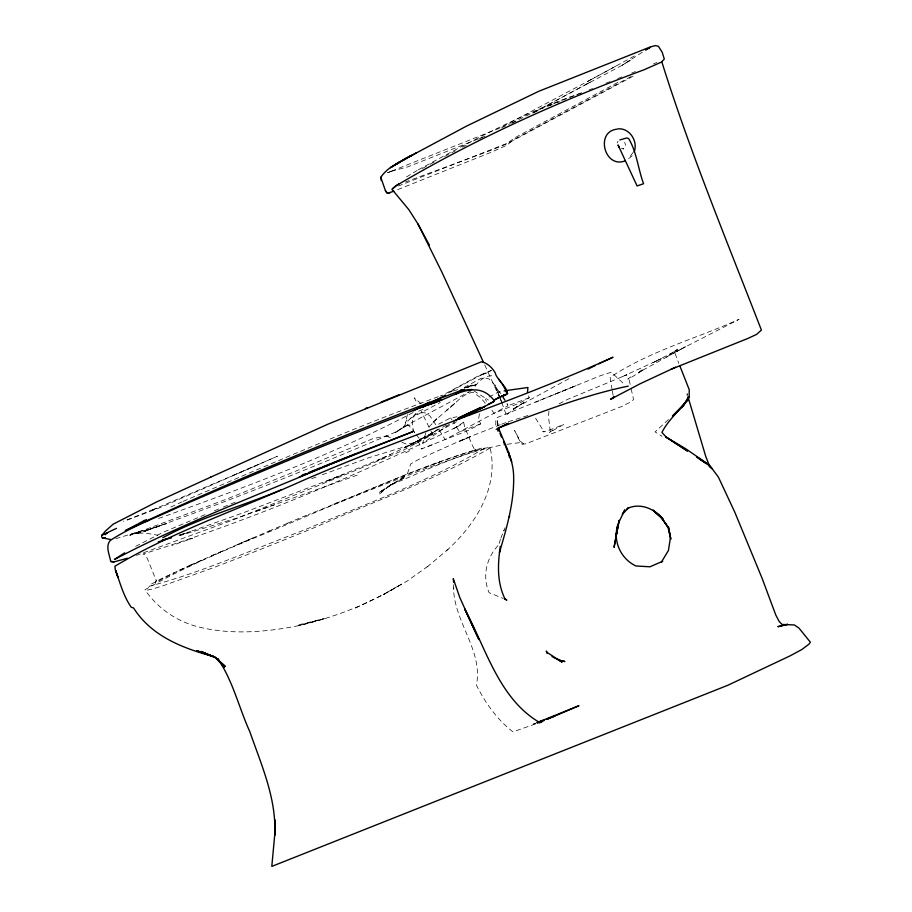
<?xml version="1.0" encoding="UTF-8"?>
<svg xmlns="http://www.w3.org/2000/svg" width="912" height="912" viewBox="0 0 912 912"><rect width="100%" height="100%" fill="white"/><g stroke="black" fill="none" stroke-linecap="round" stroke-linejoin="round"><path stroke-width="0.68" stroke-dasharray="4.56 3.42" d="M497.872 425.801L497.895 423.157L496.858 426.873M507.095 404.084L507.995 405.76L445.421 439.402L427.591 446.618M497.268 421.72L497.382 420.694L497.325 424.935L497.268 421.72L498.647 428.651M156.214 581.468L156.397 580.066L155.416 582.586L174.169 572.725M548.967 411.084L548.488 416.67L550.369 432.117L552.786 430.133L549.548 432.448L563.684 424.49L546.698 431.182L542.686 431.65L544.099 431.9L535.276 417.719M499.172 543.449L500.437 539.3M407.447 414.561L405.27 423.179L406.399 420.5L440.257 402.488M503.777 531.126L505.1 527.672M500.893 538.114L504.074 529.883M617.207 142.956L618.051 141.166M632.951 152.543L628.277 158.996M425.858 432.767L422.53 443.46L449.776 423.966M497.963 545.672C486.256 558.224 482.174 576.692 489.106 592.697L503.253 598.454M612.1 389.606L610.094 377.386C649.618 351.086 696.107 338.671 739.039 319.337L678.665 350.356L676.259 351.667L685.414 346.788L640.6 371.389L642.219 369.941L639.802 371.993C648.489 365.256 633.395 377.009 627.775 379.153L630.557 376.975L628.995 378.925L630.545 386.437M475.152 386.312C479.245 380.19 486.712 374.251 494.475 376.063M438.113 429.005L433.36 432.368M429.005 426.998L436.859 418.722L433.052 422.199L455.761 402.534L446.378 410.48C455.179 404.586 462.589 393.083 473.043 392.422L479.974 397.119L485.047 402.796L485.173 405.053L485.526 404.255L484.853 404.654M446.527 550.654L448.02 549.366C475.722 523.864 499.16 487.099 490.154 447.952L488.444 447.496L482.551 448.772L472.576 451.793L421.23 470.25A258.894 11.742 -22.9 0 0 320.294 510.298C261.676 536.131 200.275 557.506 144.917 589.813C158.3 609.182 178.558 622.691 201.586 627.638L202.943 628.003C234.566 634.752 267.227 631.913 298.669 625.655C334.875 617.219 369.964 603.79 401.565 584.079L383.724 594.339L385.605 593.416L355.258 608.19M632.176 155.747L627.182 159.896M668.462 419.554L655.067 431.878L662.078 436.346M490.154 447.952C434.796 480.259 373.384 501.646 314.777 527.478A258.905 11.742 -22.9 0 1 213.841 567.526L162.484 585.983L152.509 589.004L146.615 590.281L144.917 589.813M383.724 594.339L407.14 581.092L428.275 565.999M427.112 566.99L448.02 549.366M641.968 370.295L638.24 373.099L641.968 370.295L639.004 372.598M479.461 413.831L478.663 418.517L480.51 423.943L468.962 430.156L445.181 439.584L437.692 427.591M528.527 395.831L529.291 397.723L520.091 402.808L493.962 413.364L491.215 408.998M491.693 370.318L480.008 375.505L486.449 372.985L481.285 374.878L449.103 392.194M451.588 391.647L452.113 391.282L447.302 393.448M486.495 398.453L485.537 399.388L486.472 401.371M642.253 52.292L622.246 65.219L567.845 94.198M568.906 378.719L513.148 409.089L525.472 401.668L517.948 406.182L507.699 413.831L506.798 416.043L494.874 384.602L499.958 397.541M435.856 424.844L429.826 415.838L425.71 412.988C415.94 410.913 408.097 419.885 403.264 427.204L404.062 426.497L396.31 431.923L406.615 425.368L466.511 393.175M406.49 176.939L417.16 170.487M398.635 430.464L395.489 432.425L397.484 431.251C314.15 466.91 229.778 500.939 144.256 531.24L159.76 525.871L144.256 531.24M416.362 434.728L420.227 439.835L421.276 438.25L419.531 440.439L421.207 439.356L411.985 443.779L430.783 433.93M428.686 435.218L433.189 432.459M431.102 433.747L435.434 431.102M513.148 409.089L517.948 406.182M402.021 428.321L408.314 424.741L407.368 425.003L405.92 425.801L411.038 425.266L408.337 424.992L414.618 432.505M559.079 403.834L567.777 399.296L626.966 374.786L621.836 376.93L661.36 358.667L652.639 362.885L677.958 349.752L669.807 354.426L676.909 349.672L675.165 351.473L675.074 353.582L678.836 363.421M418.323 169.814C471.994 140.733 526.019 111.275 584.17 92.055M413.193 443.711L404.711 447.689L425.972 436.688L410.081 444.623M446.572 425.049L418.334 440.485M135.649 546.322L163.202 532.255L208.061 513.388M422.45 168.492L428.936 164.867M470.353 391.396L467.639 392.627L468.757 392M460.845 424.696L453.492 428.811L464.026 421.96L463.228 423.077L463.592 421.971L464.732 427.386L472.268 445.204L474.24 448.943L476.805 449.992L474.297 450.197L476.189 449.798C426.406 464.892 378.811 486.358 330.475 505.408M438.547 424.205L450.528 417.935L457.037 416.807M405.669 452.865L412.805 449.035M598.637 75.479L587.738 81.419L616.991 65.493M467.468 387.839L473.317 384.533L464.208 388.079L477.546 384.328L464.755 387.68M430.076 164.24L435.788 161.139M602.319 73.484L635.995 55.13M591.181 79.526L500.711 127.68L387.543 172.699L392.491 170.897L388.387 172.402M586.199 84.337L590.691 81.898L533.645 112.586M666.387 357.014L678.665 350.356M533.531 112.655L565.52 95.452M617.869 82.354L514.015 138.191L506.753 143.788L492.697 149.693L405.521 181.921M633.122 76.22L509.341 142.489L398.544 185.957M445.82 393.471L478.88 375.573L490.941 370.614M413.033 412.555C330.965 455.704 243.458 488.057 156.317 519.281M422.951 409.602C410.126 412.612 410.297 426.417 416.043 435.742M464.231 387.406L480.556 378.628L484.796 377.876L488.935 378.89L492.092 381.683L501.064 394.588M489.026 397.051L498.271 392.126L504.518 390.803M631.07 76.551L514.277 139.354L506.274 145.498L491.055 152.327L395.01 190.699M456.479 421.766L402.716 450.528L347.951 473.59L231.933 520.387L136.458 555.362M444.532 156.499L450.562 153.364M455.863 427.477C354.574 476.224 250.219 520.57 142.945 554.086L145.498 555.134L147.47 558.862L156.305 580.693M451.771 152.726L455.362 150.879M462.578 147.185L466.26 145.339M478.618 139.171L484.922 136.07M501.406 127.988L510.344 123.61M511.621 122.983L538.707 109.85M511.951 123.359L518.119 120.338M532.859 113.122L539.744 109.782M404.711 447.689L410.012 445.193L377.044 460.617L390.541 454.518M539.79 109.349L552.398 104.173M170.783 507.049L181.876 501.931M179.048 570.285L192.683 564.277L161.88 578.39L151.187 584.136L148.998 586.348C202.498 572.098 253.525 549.218 305.269 529.633C365.279 503.926 427.842 482.003 484.01 448.51L484.386 447.347C423.989 464.265 366.772 491.682 308.393 514.539M189.126 565.736L225.275 549.89M191.041 565.018L201.723 560.253M232.674 475.631L277.396 456.239L160.204 507.585L124.773 520.991M183.118 501.372C267.854 465.109 352.408 428.184 438.991 396.424M211.687 555.716L252.989 537.943M258.746 464.39L150.674 510.697L156.807 508.201L123.359 521.276M653.539 63.886L656.868 62.449M237.439 544.521L269.348 530.966M268.823 531.103L287.918 523.112M381.296 458.668L325.037 481.832L344.029 474.172L243.949 512.544L191.862 531.012M287.645 523.146L308.393 514.459M214.411 510.766L220.75 508.144M223.303 507.095L229.676 504.461M230.953 503.937L237.337 501.304M554.895 394.292L576.509 385.445L535.834 401.987L600.78 375.562L611.314 372.233L624.754 384.693M432.459 444.646L421.424 448.921L416.932 438.011M500.357 424.673L463.114 439.424L418.232 459.637L410.765 463.866L407.447 473.59C399.091 481.764 387.212 485.389 379.244 494.224L390.826 484.739L405.281 477.215L390.211 485.218L390.826 484.739L378.697 492.765L393.437 483.622L389.048 485.731C427.044 469.84 464.721 451.075 505.681 444.452M589.175 89.889L592.583 88.532M605.91 83.254L612.511 80.632M617.698 78.569L624.15 76.015M631.754 72.994L635.425 71.546M485.036 136.264L407.938 166.816L391.123 171.365L391.681 171.194M535.583 723.911L512.954 731.846C497.097 719.602 485.355 702.924 476.417 685.163C483.634 649.219 451.451 619.544 453.64 583.6M577.524 94.472L583.441 92.158M538.297 401.006L497.849 417.274L495.866 418.847L495.763 425.003M553.664 103.683L561.233 100.765M562.499 100.274L575.153 95.407M548.511 106.066L552.307 104.618M557.357 102.68L559.877 101.711M357.116 475.175L239.206 517.286L180.348 535.526M424.844 467.639L439.949 461.894L438.045 462.612M311.722 478.675L317 476.714M322.267 474.753L368.585 457.767L416.921 443.038M501.68 424.183L507.004 422.21M508.326 421.72L530.225 414.789M256.5 511.313L274.409 504.895M189.457 539.334L192.5 538.262L171.866 545.536M440.222 395.99L442.662 395.147M148.223 529.872L166.543 523.602L129.846 535.127L146.068 530.909L129.846 535.127M421.424 448.921L422.199 448.658M179.504 535.059L190.619 531.434M529.291 397.723L508.337 405.635L506.969 403.457M480.51 423.943L459.557 431.855L453.389 422.039M180.428 534.911L188.123 532.483L179.003 535.355M453.378 390.929L458.428 389.481M298.942 624.8L323.27 618.769M115.767 538.684L142.785 530.499L227.054 498.955L292.239 472.633L372.746 438.695L386.129 435.982L390.952 437.806M139.445 532.619L135.044 533.383L144.871 533.007L157.901 535.207M507.072 444.269L519.623 442.662L523.42 443.62L520.068 440.998L514.585 430.418L520.843 443.289L522.337 444.338L525.985 443.756L621.494 406.558L630.181 402.283L633.566 399.581L630.91 387.737M621.311 148.633L623.831 148.69L622.976 149.066L624.766 147.299L625.461 144.712L624.697 142.295M386.129 435.982L390.929 437.749M401.861 442.195L406.741 444.315L416.818 442.069L432.436 434.021L429.62 428.378M499.309 391.704L500.848 393.642M450.528 417.935L452.067 419.862M473.738 390.758L488.342 400.015M421.127 403.765L414.356 397.837L416.932 402.967M429.05 427.261L421.276 411.312M484.705 364.925L499.708 397.792M500.266 399.046L502.501 404.016L500.471 398.84M687.397 394.657L687.055 393.619L687.203 396.059M612.397 390.929L613.195 395.831M453.731 587.807L453.811 589.049M630.124 60.409L622.246 65.219L630.124 60.409M431.342 434.636L428.686 435.913L431.342 434.636M464.083 439.356L458.189 441.841L470.672 436.62L464.083 439.356M535.777 723.148L533.269 724.151L535.743 723.205M142.785 530.499L131.841 534.01L142.785 530.499M324.638 618.621L298.669 625.655L324.638 618.621"/><path stroke-width="1.37" d="M497.838 431.08L497.849 428.435M500.323 546.299C497.713 563.833 496.88 582.107 504.815 598.546L506.855 600.107L504.45 599.002M527.455 392.285L527.945 387.486L504.518 390.803M499.822 549.936L499.525 552.398C506.935 526.851 514.687 500.95 513.559 473.978C512.533 457.322 504.062 442.719 498.362 427.42M101.62 536.917L101.848 535.39L104.629 533.474L101.734 535.526L105.45 531.046L113.065 524.24L156.385 502.045L210.786 477.124M509.329 517.058L509.546 515.759M634.102 152.156C638.32 141.588 629.793 127.714 617.891 128.877M469.258 414.914L493.882 401.531L493.985 400.3C475.847 376.793 449.434 399.65 428.378 404.757L441.978 399.57C352.921 432.972 265.061 469.486 177.84 507.38C155.211 518.05 131.328 526.726 110.295 540.394C105.165 546.163 109.543 554.656 110.671 561.256L114.091 561.872L127.418 558.235M612.967 398.647L614.027 396.811L610.527 399.308L639.962 383.849L675.564 367.205M622.736 513.524L624.88 509.831L618.518 522.952L614.072 547.325L619.18 520.342L616.204 534.968L617.572 525.768C612.887 541.648 621.004 558.965 635.915 565.976L649.971 566.785L662.705 561.245L661.519 561.883L668.45 550.449L670.468 537.373L668.428 526.908L670.822 538.958M389.014 192.934L386.939 192.922L385.411 190.631L380.783 177.304C389.014 164.969 404.461 160.387 416.476 152.657M162.792 537.738C199.762 517.549 241.862 506.285 280.885 489.983M506.365 392.741L506.81 392.251L502.717 384.739L498.59 378.925M622.303 514.197L628.813 507.665L627.866 508.178M395.671 185.854L392.422 188.83L398.829 183.973L396.8 185.364C475.175 138.886 558.623 101.335 644.043 69.779L661.382 62.119L664.301 59.063L662.203 52.292L658.396 46.273L655.169 45.6L650.096 47.048L538.696 91.325L466.613 126.061L402.83 160.193L411.529 155.348L407.778 157.388M672.395 416.043L683.339 405.589L689.176 396.777L689.21 389.606L679.805 365.792M107.707 532.676L105.097 534.763L104.72 533.885L116.485 528.367M146.399 519.601L143.834 521.539L147.641 521.356M124.693 552.832L114.433 559.501C183.016 523.306 255.919 495.957 327.18 465.565L299.227 476.999M646.654 49.328L645.559 49.978L650.165 47.401L647.258 49.009M499.468 397.142L494.258 400.197M422.518 407.447L445.512 395.078M455.088 394.52L464.14 389.641M429.575 402.215L413.341 410.856M137.518 524.149L125.263 530.681C235.912 479.074 349.091 432.584 463.376 389.561L460.378 390.404L471.903 389.47M138.772 523.477L144.826 520.239M422.792 406.33L419.349 408.166L418.768 406.786M458.85 418.939L464.983 415.861L461.29 417.696M454.313 420.831L469.965 413.011L459.785 418.004M488.285 404.324L493.882 401.531M588.012 369.098L595.148 365.575M496.162 429.347L508.417 423.362M459.625 418.118L473.157 411.757L459.591 418.186M459.944 418.54L468.506 414.436L462.395 417.354M508.36 423.339L499.628 427.466C541.876 411.848 584.068 395.272 628.243 386.129M210.353 477.318L327.864 424.217L481.479 361.779C487.464 362.965 492.298 367.867 495.33 372.974C495.706 379.358 516.226 394.269 502.352 396.002L504.496 395.044L498.739 397.609L505.681 394.406L493.609 400.197M598.717 363.82L613.001 357.242C510.777 403.378 403.343 436.506 300.629 481.513C238.693 509.375 173.348 531.422 114.912 566.215L115.311 569.92L118.013 577.444L115.687 570.604C120.11 583.076 123.644 596.471 131.328 607.346L133.54 607.905C151.483 636.451 183.483 648.58 214.628 656.8L196.65 650.621L215.825 657.723L225.344 666.501L214.879 657.221L201.096 651.453L215.825 657.723L224.352 667.288L221.046 662.967M556.514 715.304L578.96 705.706L537.02 722.646L543.153 720.389L538.205 722.27M619.864 139.912L626.84 137.94L628.676 138.635C636.781 152.087 638.104 169.051 643.576 183.734L637.078 185.934L618.04 144.974L619.043 147.231M671.129 369.257L747.965 338.409L756.538 334.419L761.406 330.087C726.989 241.315 690.281 152.817 661.816 61.834M365.37 408.553L367.718 407.573M540.599 721.939L544.327 720.389M546.824 719.351L550.563 717.801M381.148 402.078L398.863 394.896M551.737 717.322L555.271 715.863L546.938 719.283M354.962 454.244L325.88 466.089L412.543 431.786L349.342 456.194M302.157 475.118L305.93 473.602M308.45 472.576L321.047 467.503M322.301 467.001L348.042 456.707M393.779 191.189L388.387 193.127M158.278 541.888L164.935 539.79M389.8 192.671L390.416 192.489M626.909 508.702C639.985 502.25 654.656 508.702 663.206 519.395L653.083 510.116L661.052 517.252L668.211 527.318L661.052 517.252L655.147 511.906L662.203 518.643L667.983 527.239L670.73 539.015M166.03 539.163L162.085 540.223L171.49 537.852M537.191 722.851L542.332 721.506L537.544 722.384L540.075 722.771C498.887 698.957 486.073 648.386 464.675 608.977L478.903 639.574L471.47 623.477M616.9 129.185C594.966 131.681 604.508 168.674 624.902 160.957M111.161 561.758L114.091 561.872M103.341 537.932L105.404 538.023L102.121 537.852L111.104 539.596M561.484 661.029L564.893 661.485L559.865 660.584L556.297 658.874M558.953 660.083L562.693 661.325L557.893 659.342L562.077 662.169L547.576 652.73L546.242 651.088L547.166 653.459M552.045 656.503L555.1 658.304M696.7 457.003L709.639 465.291L718.405 477.147L734.707 511.974L762.056 578.185L775.804 615.053L779.19 621.505L782.051 624.469L794.329 624.937L799.06 628.197L810.38 642.208L809.024 644.123L801.751 649.583L790.088 655.853L727.787 685.288L271.81 866.4L274.649 835.643L274.82 819.808L274.694 835.392C276.769 799.174 261.493 765.179 249.831 731.709C238.853 707.575 232.902 680.671 217.729 658.646L219.382 660.812M696.597 456.935L709.308 465.439L705.808 456.616L687.99 396.811M699.413 458.953L706.036 463.547M709.034 466.146L712.044 468.734L707.438 463.729L685.835 448.841L665.578 436.802L687.545 451.075L666.33 437.258L661.93 432.402C668.678 418.95 681.287 409.477 689.176 396.777L681.891 407.584L688.537 398.168L687.5 400.938L687.352 398.498M385.411 190.631L386.939 192.922M391.898 189.24L408.85 209.68L418.027 224.067L429.358 245.043M502.181 395.819L504.906 400.186M418.027 224.067L441.898 272.141L483.52 362.349M503.618 442.001L505.328 445.717M472.131 624.891L459.716 597.303L453.275 578.641L453.617 582.198M505.795 446.891L508.144 452.785M500.004 433.371L501.429 437.065M511.712 461.974L508.337 451.577M498.362 428.526L499.058 430.92M508.611 453.959L509.534 457.664M380.783 177.304L381.307 180.542M684.524 403.777L673.352 415.348L684.524 403.777M507.619 393.528L507.129 393.904L506.308 391.225L507.619 393.528M400.22 161.755L390.496 167.683L406.763 157.993L396.036 164.206L400.22 161.755M484.956 406.364L479.974 408.838L484.956 406.364M475.676 409.887L458.098 418.198L481.148 407.379L475.676 409.887M787.501 624.355L778.084 626.635L787.501 624.355"/></g></svg>
